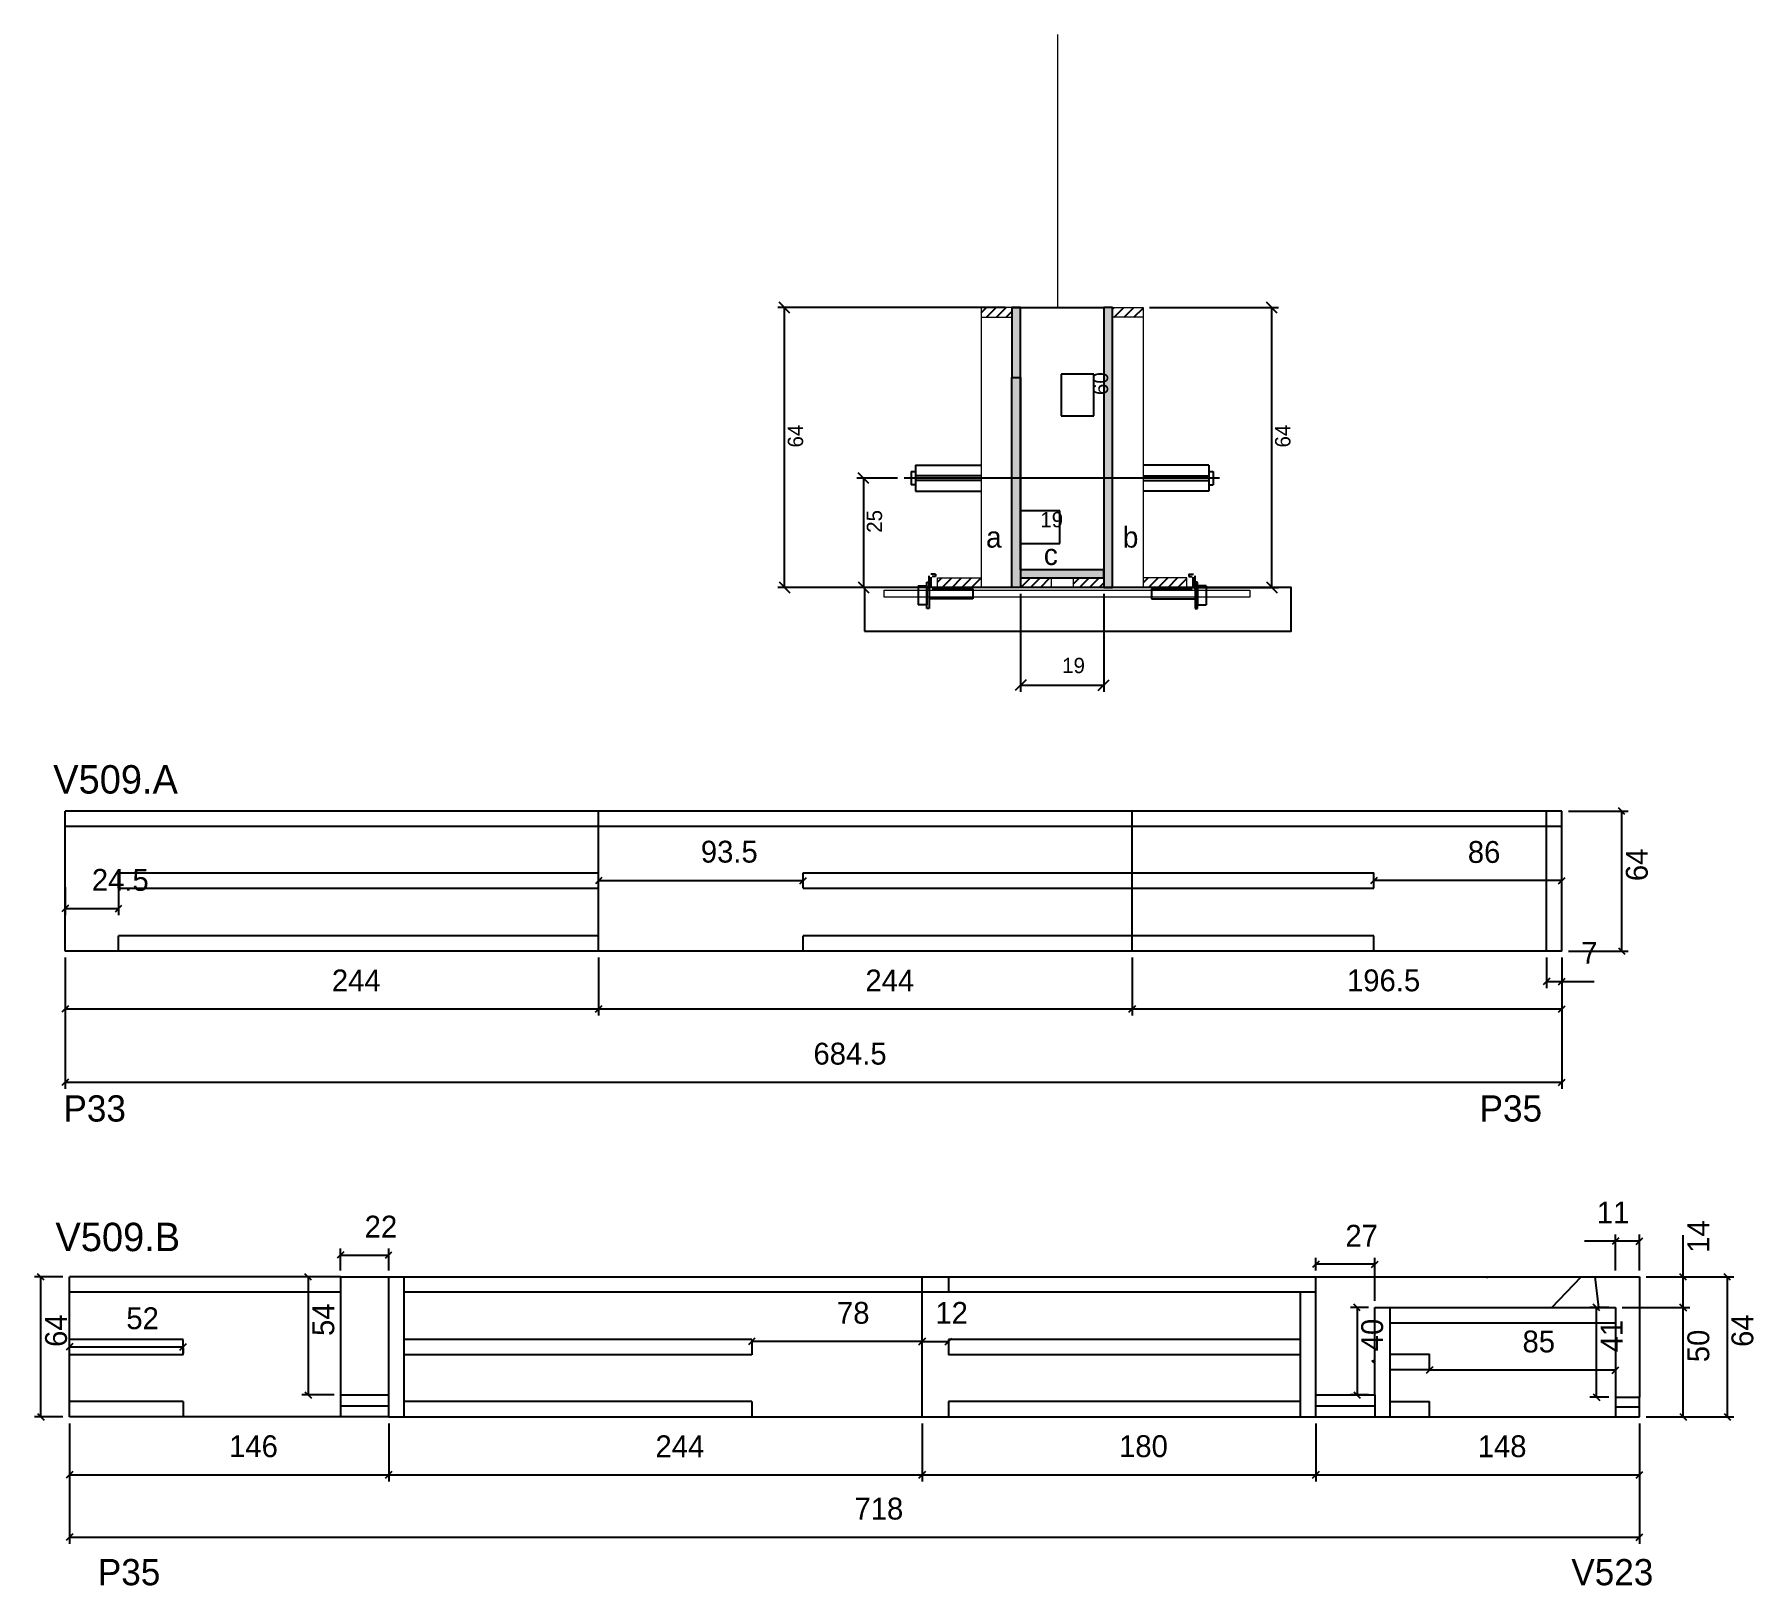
# Model space of a CAD drawing. Header units: metres. Extents: x 3615 to 4402, y 6362 to 7072.
import ezdxf

# ---------------------------------------------------------------- set-up
doc = ezdxf.new("R2010")
doc.units = ezdxf.units.M
for name, color, linetype in [('5', 7, 'Continuous'), ('barrote', 7, 'Continuous'), ('CONCRETO', 7, 'Continuous'), ('COTA', 7, 'Continuous'), ('Cota Seção (2x)', 7, 'Continuous'), ('detalhes', 7, 'Continuous'), ('Hachura', 7, 'Continuous'), ('Madeira', 7, 'Continuous'), ('Painéis', 7, 'Continuous'), ('presilha', 7, 'Continuous'), ('SARR_2.2x7', 7, 'Continuous'), ('SCO-___-LAJ', 7, 'Continuous'), ('TENSOR', 7, 'Continuous'), ('Texto Seção', 7, 'Continuous')]:
    doc.layers.add(name, color=color, linetype=linetype)

msp = doc.modelspace()

# ---------------------------------------------------------------- hatches: boundary and pattern name
at = {"layer": 'COTA'}
h = msp.add_hatch(dxfattribs=at)
h.set_pattern_fill('AR-CONC')
h.paths.add_polyline_path([(3777.53, 6449.54), (3777.53, 6503.54), (3755.53, 6503.54), (3755.53, 6449.54), (3777.53, 6449.54), (3777.53, 6449.54)])
h = msp.add_hatch(dxfattribs=at)
h.set_pattern_fill('AR-CONC')
h.paths.add_polyline_path([(4338.53, 6489.54), (4338.53, 6448.54), (4349.53, 6448.54), (4349.53, 6503.54), (4201.53, 6503.54), (4201.53, 6449.54), (4228.53, 6449.54), (4228.53, 6489.54), (4338.53, 6489.54)])
at = {"layer": 'Hachura'}
h = msp.add_hatch(dxfattribs=at)
h.set_pattern_fill('ANSI31')
h.paths.add_polyline_path([(4062.51, 6942.61), (4062.51, 6947.01), (4048.51, 6947.01), (4048.51, 6942.61), (4062.51, 6942.61)])
h = msp.add_hatch(color=7, dxfattribs=at)
h.dxf.hatch_style = 1
h.paths.add_polyline_path([(4062.51, 6947.01), (4066.51, 6947.01), (4066.51, 6819.01), (4062.51, 6819.01), (4062.51, 6947.01)])
h = msp.add_hatch(color=7, dxfattribs=at)
h.dxf.hatch_style = 1
h.paths.add_polyline_path([(4066.51, 6915.01), (4066.51, 6947.01), (4062.51, 6947.01), (4062.51, 6915.01), (4066.51, 6915.01)])
h = msp.add_hatch(color=7, dxfattribs=at)
h.dxf.hatch_style = 1
h.paths.add_polyline_path([(4108.51, 6947.01), (4104.51, 6947.01), (4104.51, 6819.01), (4108.51, 6819.01), (4108.51, 6947.01)])
h = msp.add_hatch(dxfattribs=at)
h.set_pattern_fill('ANSI31')
h.paths.add_polyline_path([(4108.51, 6942.61), (4108.51, 6947.01), (4122.51, 6947.01), (4122.51, 6942.61), (4108.51, 6942.61)])
h = msp.add_hatch(color=7, dxfattribs=at)
h.dxf.hatch_style = 1
h.paths.add_polyline_path([(4104.51, 6823.41), (4104.51, 6827.01), (4066.51, 6827.01), (4066.51, 6823.41), (4104.51, 6823.41)])
h = msp.add_hatch(dxfattribs=at)
h.set_pattern_fill('ANSI31')
h.paths.add_polyline_path([(4028.51, 6819.01), (4028.51, 6823.41), (4048.51, 6823.41), (4048.51, 6819.01), (4028.51, 6819.01)])
h = msp.add_hatch(dxfattribs=at)
h.set_pattern_fill('ANSI31')
h.paths.add_polyline_path([(4066.51, 6819.01), (4066.51, 6823.41), (4080.51, 6823.41), (4080.51, 6819.01), (4066.51, 6819.01)])
h = msp.add_hatch(dxfattribs=at)
h.set_pattern_fill('ANSI31')
h.paths.add_polyline_path([(4104.51, 6819.01), (4104.51, 6823.41), (4090.51, 6823.41), (4090.51, 6819.01), (4104.51, 6819.01)])
h = msp.add_hatch(dxfattribs=at)
h.set_pattern_fill('ANSI31')
h.paths.add_polyline_path([(4142.51, 6819.01), (4142.51, 6823.41), (4122.51, 6823.41), (4122.51, 6819.01), (4142.51, 6819.01)])

# ---------------------------------------------------------------- linework, layer by layer
at = {"color": 7, "lineweight": 25}
for p, q in [((4016.51, 6871.98), (4016.51, 6865.98)), ((4016.51, 6871.98), (4018.51, 6871.98)), ((4018.51, 6874.98), (4018.51, 6862.98)), ((4018.51, 6874.98), (4048.51, 6874.98)), ((4152.51, 6874.98), (4122.51, 6874.98)), ((4152.51, 6874.98), (4152.51, 6862.98)), ((4152.51, 6871.98), (4154.51, 6871.98)), ((4154.51, 6871.98), (4154.51, 6865.98)), ((4018.51, 6865.98), (4016.51, 6865.98)), ((4048.51, 6869.98), (4018.51, 6869.98)), ((4048.51, 6867.98), (4018.51, 6867.98)), ((4122.51, 6869.98), (4152.51, 6869.98)), ((4122.51, 6867.98), (4152.51, 6867.98)), ((4152.51, 6865.98), (4154.51, 6865.98)), ((4018.51, 6862.98), (4048.51, 6862.98)), ((4152.51, 6862.98), (4122.51, 6862.98))]:
    msp.add_line(p, q, dxfattribs=at)
at = {"layer": 'barrote', "color": 251, "lineweight": 25}
msp.add_lwpolyline([(3995.05, 6799.01), (4190.24, 6799.01), (4190.24, 6819.01), (3995.05, 6819.01)], close=True, dxfattribs=at)
at = {"layer": 'CONCRETO', "color": 251, "lineweight": 25}
msp.add_lwpolyline([(4062.51, 6947.01), (4062.51, 6947.01), (4104.51, 6947.01), (4104.51, 6919.01), (4104.51, 6919.01), (4104.51, 6827.01), (4066.51, 6827.01), (4066.51, 6947.01)], close=True, dxfattribs=at)
at = {"layer": 'COTA', "color": 4, "lineweight": 25}
for p, q in [((4059.51, 6947.01), (3955.53, 6947.01)), ((3958.53, 6819.01), (3958.53, 6947.01)), ((4125.51, 6947.01), (4184.38, 6947.01)), ((4181.38, 6819.01), (4181.38, 6947.01)), ((4010.2, 6868.98), (3991.65, 6868.98)), ((3994.65, 6868.98), (3994.65, 6819.01)), ((4029.91, 6819.01), (3955.53, 6819.01)), ((4010.2, 6819.01), (3991.65, 6819.01)), ((4141.11, 6819.01), (4184.38, 6819.01)), ((4066.51, 6816.01), (4066.51, 6771.28)), ((4104.51, 6816.01), (4104.51, 6771.28)), ((4066.51, 6774.28), (4104.51, 6774.28)), ((4317.02, 6716.64), (4344.38, 6716.64)), ((4341.38, 6652.64), (4341.38, 6716.64)), ((4317.02, 6652.64), (4344.38, 6652.64)), ((3629.52, 6649.64), (3629.52, 6589.56)), ((3629.52, 6649.64), (3629.52, 6623.1)), ((3873.52, 6649.64), (3873.52, 6623.1)), ((3873.52, 6649.64), (3873.52, 6623.1)), ((4117.52, 6649.64), (4117.52, 6623.1)), ((4117.52, 6649.64), (4117.52, 6623.1)), ((4307.02, 6649.64), (4307.02, 6635.73)), ((4314.02, 6649.64), (4314.02, 6623.1)), ((4314.02, 6649.64), (4314.02, 6589.56)), ((4314.02, 6649.64), (4314.02, 6635.73)), ((4307.02, 6638.73), (4314.02, 6638.73)), ((4314.02, 6638.73), (4328.75, 6638.73)), ((3873.52, 6626.1), (3629.52, 6626.1)), ((4117.52, 6626.1), (3873.52, 6626.1)), ((4314.02, 6626.1), (4117.52, 6626.1)), ((4314.02, 6592.56), (3629.52, 6592.56)), ((4338.53, 6519.96), (4324.45, 6519.96)), ((4338.53, 6506.54), (4338.53, 6522.96)), ((4349.53, 6519.96), (4338.53, 6519.96)), ((4349.53, 6506.54), (4349.53, 6522.96)), ((4369.53, 6503.54), (4369.53, 6522.66)), ((3755.53, 6506.54), (3755.53, 6516.57)), ((3755.53, 6513.57), (3777.53, 6513.57)), ((3777.53, 6506.54), (3777.53, 6516.57)), ((4201.53, 6506.54), (4201.53, 6512.32)), ((4228.53, 6492.54), (4228.53, 6512.32)), ((3628.53, 6503.54), (3615.49, 6503.54)), ((3618.49, 6439.54), (3618.49, 6503.54)), ((3752.53, 6503.54), (3737.73, 6503.54)), ((3740.73, 6503.54), (3740.73, 6449.54)), ((4228.53, 6509.32), (4201.53, 6509.32)), ((4352.53, 6503.54), (4372.53, 6503.54)), ((4352.53, 6503.54), (4392.67, 6503.54)), ((4369.53, 6489.54), (4369.53, 6503.54)), ((4389.67, 6503.54), (4389.67, 6439.54)), ((4225.53, 6489.54), (4217.36, 6489.54)), ((4220.36, 6489.54), (4220.36, 6449.54)), ((4335.53, 6489.54), (4326.86, 6489.54)), ((4329.86, 6448.54), (4329.86, 6489.54)), ((4341.53, 6489.54), (4372.53, 6489.54)), ((4341.53, 6489.54), (4372.53, 6489.54)), ((4369.53, 6439.54), (4369.53, 6489.54)), ((3631.53, 6471.54), (3683.53, 6471.54)), ((3683.53, 6471.04), (3683.53, 6468.54)), ((4021.53, 6474.04), (3943.53, 6474.04)), ((4021.53, 6474.04), (4033.53, 6474.04)), ((4253.53, 6462.68), (4253.53, 6463.89)), ((4338.53, 6460.89), (4253.53, 6460.89)), ((3752.53, 6449.54), (3737.73, 6449.54)), ((4225.53, 6449.54), (4217.36, 6449.54)), ((4335.53, 6448.54), (4326.86, 6448.54)), ((3628.53, 6439.54), (3615.49, 6439.54)), ((4352.53, 6439.54), (4372.53, 6439.54)), ((4352.53, 6439.54), (4392.67, 6439.54)), ((3631.53, 6436.54), (3631.53, 6410)), ((3631.53, 6436.54), (3631.53, 6381.46)), ((3777.53, 6436.54), (3777.53, 6410)), ((3777.53, 6436.54), (3777.53, 6410)), ((4021.53, 6436.54), (4021.53, 6410)), ((4021.53, 6436.54), (4021.53, 6410)), ((4201.53, 6436.54), (4201.53, 6410)), ((4201.53, 6436.54), (4201.53, 6410)), ((4349.53, 6436.54), (4349.53, 6410)), ((4349.53, 6436.54), (4349.53, 6381.46)), ((3631.53, 6413), (3777.53, 6413)), ((3777.53, 6413), (4021.53, 6413)), ((4021.53, 6413), (4201.53, 6413)), ((4201.53, 6413), (4349.53, 6413)), ((3631.53, 6384.46), (4349.53, 6384.46))]:
    msp.add_line(p, q, dxfattribs=at)
at = {"layer": 'COTA', "color": 0, "lineweight": 25}
for p, q in [((4342.88, 6715.14), (4339.88, 6718.14)), ((4339.88, 6654.14), (4342.88, 6651.14)), ((4308.52, 6640.23), (4305.52, 6637.23)), ((4312.52, 6637.23), (4315.52, 6640.23)), ((3631.02, 6627.6), (3628.02, 6624.6)), ((3875.02, 6627.6), (3872.02, 6624.6)), ((3872.02, 6624.6), (3875.02, 6627.6)), ((4119.02, 6627.6), (4116.02, 6624.6)), ((4116.02, 6624.6), (4119.02, 6627.6)), ((4312.52, 6624.6), (4315.52, 6627.6)), ((3631.02, 6594.06), (3628.02, 6591.06)), ((4312.52, 6591.06), (4315.52, 6594.06)), ((4340.03, 6521.46), (4337.03, 6518.46)), ((4348.03, 6518.46), (4351.03, 6521.46)), ((3757.03, 6515.07), (3754.03, 6512.07)), ((3776.03, 6512.07), (3779.03, 6515.07)), ((4203.03, 6510.82), (4200.03, 6507.82)), ((4227.03, 6507.82), (4230.03, 6510.82)), ((3619.99, 6502.04), (3616.99, 6505.04)), ((3742.23, 6502.04), (3739.23, 6505.04)), ((4371.03, 6502.04), (4368.03, 6505.04)), ((4391.17, 6502.04), (4388.17, 6505.04)), ((4221.86, 6488.04), (4218.86, 6491.04)), ((4331.36, 6488.04), (4328.36, 6491.04)), ((4371.03, 6488.04), (4368.03, 6491.04)), ((4368.03, 6491.04), (4371.03, 6488.04)), ((3633.03, 6473.04), (3630.03, 6470.04)), ((3682.03, 6470.04), (3685.03, 6473.04)), ((3945.03, 6475.54), (3942.03, 6472.54)), ((4023.03, 6475.54), (4020.03, 6472.54)), ((4020.03, 6472.54), (4023.03, 6475.54)), ((4032.03, 6472.54), (4035.03, 6475.54)), ((4255.03, 6462.39), (4252.03, 6459.39)), ((4337.03, 6459.39), (4340.03, 6462.39)), ((3739.23, 6451.04), (3742.23, 6448.04)), ((4218.86, 6451.04), (4221.86, 6448.04)), ((4328.36, 6450.04), (4331.36, 6447.04)), ((3616.99, 6441.04), (3619.99, 6438.04)), ((4368.03, 6441.04), (4371.03, 6438.04)), ((4388.17, 6441.04), (4391.17, 6438.04)), ((3633.03, 6414.5), (3630.03, 6411.5)), ((3776.03, 6411.5), (3779.03, 6414.5)), ((3779.03, 6414.5), (3776.03, 6411.5)), ((4020.03, 6411.5), (4023.03, 6414.5)), ((4023.03, 6414.5), (4020.03, 6411.5)), ((4203.03, 6414.5), (4200.03, 6411.5)), ((4200.03, 6411.5), (4203.03, 6414.5)), ((4348.03, 6411.5), (4351.03, 6414.5)), ((3633.03, 6385.96), (3630.03, 6382.96)), ((4348.03, 6382.96), (4351.03, 6385.96))]:
    msp.add_line(p, q, dxfattribs=at)
at = {"layer": 'COTA', "color": 241, "lineweight": 25}
for p, q in [((3755.53, 6503.54), (3777.53, 6503.54)), ((4201.53, 6503.54), (4349.53, 6503.54)), ((4349.53, 6503.54), (4349.53, 6448.54))]:
    msp.add_line(p, q, dxfattribs=at)
at = {"layer": 'COTA', "color": 0, "lineweight": 25}
for points in [[(3961.03, 6944.51), (3956.03, 6949.51)], [(4183.88, 6944.51), (4178.88, 6949.51)], [(3997.15, 6866.48), (3992.15, 6871.48)], [(3956.03, 6821.51), (3961.03, 6816.51)], [(3992.15, 6821.51), (3997.15, 6816.51)], [(4178.88, 6821.51), (4183.88, 6816.51)], [(4069.01, 6776.78), (4064.01, 6771.78)], [(4102.01, 6771.78), (4107.01, 6776.78)]]:
    msp.add_lwpolyline(points, dxfattribs=at)
at = {"layer": 'Cota Seção (2x)', "color": 180, "lineweight": 25}
for p, q in [((4100.01, 6916.51), (4085.01, 6916.51)), ((4085.01, 6916.51), (4085.01, 6897.51)), ((4100.01, 6897.51), (4100.01, 6916.51)), ((4085.01, 6897.51), (4100.01, 6897.51)), ((4084.51, 6854.01), (4066.51, 6854.01)), ((4066.51, 6854.01), (4066.51, 6839.01)), ((4084.51, 6839.01), (4084.51, 6854.01)), ((4066.51, 6839.01), (4084.51, 6839.01))]:
    msp.add_line(p, q, dxfattribs=at)
at = {"layer": 'Madeira', "color": 126, "lineweight": 18}
for points in [[(4062.51, 6942.61), (4062.51, 6947.01), (4048.51, 6947.01), (4048.51, 6942.61)], [(4062.51, 6947.01), (4048.51, 6947.01), (4048.51, 6819.01), (4062.51, 6819.01)], [(4108.51, 6942.61), (4108.51, 6947.01), (4122.51, 6947.01), (4122.51, 6942.61)], [(4108.51, 6947.01), (4122.51, 6947.01), (4122.51, 6819.01), (4108.51, 6819.01)], [(4028.51, 6819.01), (4028.51, 6823.41), (4048.51, 6823.41), (4048.51, 6819.01)], [(4066.51, 6819.01), (4066.51, 6823.41), (4080.51, 6823.41), (4080.51, 6819.01)], [(4104.51, 6819.01), (4104.51, 6823.41), (4090.51, 6823.41), (4090.51, 6819.01)], [(4142.51, 6819.01), (4142.51, 6823.41), (4122.51, 6823.41), (4122.51, 6819.01)]]:
    msp.add_lwpolyline(points, close=True, dxfattribs=at)
at = {"layer": 'Painéis', "color": 200, "lineweight": 25}
for p, q in [((4314.02, 6716.64), (3629.52, 6716.64)), ((3629.52, 6652.64), (3629.52, 6716.64)), ((3873.52, 6652.64), (3873.52, 6716.64)), ((4117.52, 6652.64), (4117.52, 6716.64)), ((4314.02, 6652.64), (4314.02, 6716.64)), ((4314.02, 6652.64), (3629.52, 6652.64)), ((3755.53, 6503.54), (3631.53, 6503.54)), ((3631.53, 6439.54), (3631.53, 6503.54)), ((3755.53, 6503.54), (3755.53, 6449.54)), ((3777.53, 6503.54), (4202.42, 6503.54)), ((3777.53, 6439.54), (3777.53, 6503.54)), ((4021.53, 6439.54), (4021.53, 6503.54)), ((4201.53, 6439.54), (4201.53, 6503.54)), ((4228.53, 6489.54), (4338.53, 6489.54)), ((4228.53, 6449.54), (4228.53, 6489.54)), ((4338.53, 6489.54), (4338.53, 6448.54)), ((3755.53, 6449.54), (3777.53, 6449.54)), ((4201.53, 6439.54), (4201.53, 6449.54)), ((4201.53, 6449.54), (4228.53, 6449.54)), ((4338.53, 6448.54), (4349.53, 6448.54)), ((4349.53, 6439.54), (4349.53, 6448.54)), ((3777.53, 6439.54), (3631.53, 6439.54)), ((3777.53, 6439.54), (4201.53, 6439.54)), ((4201.53, 6439.54), (4349.53, 6439.54))]:
    msp.add_line(p, q, dxfattribs=at)
at = {"layer": 'Painéis', "color": 0, "lineweight": 25}
for p, q in [((3875.02, 6686.35), (3872.02, 6683.35)), ((3965.52, 6683.35), (3968.52, 6686.35)), ((4229.52, 6686.35), (4226.52, 6683.35)), ((4312.52, 6683.35), (4315.52, 6686.35)), ((3631.02, 6673.59), (3628.02, 6670.59)), ((3652.52, 6670.59), (3655.52, 6673.59))]:
    msp.add_line(p, q, dxfattribs=at)
at = {"layer": 'Painéis', "color": 4, "lineweight": 25}
for p, q in [((3873.52, 6684.85), (3967.02, 6684.85)), ((4314.02, 6684.85), (4228.02, 6684.85)), ((3629.52, 6681.85), (3629.52, 6669.09)), ((3654.02, 6681.85), (3654.02, 6669.09)), ((3629.52, 6672.09), (3654.02, 6672.09))]:
    msp.add_line(p, q, dxfattribs=at)
at = {"layer": 'Painéis', "color": 200, "lineweight": 25}
for points in [[(4066.51, 6915.01), (4066.51, 6947.01), (4062.51, 6947.01), (4062.51, 6915.01)], [(4108.51, 6947.01), (4104.51, 6947.01), (4104.51, 6819.01), (4108.51, 6819.01)], [(4062.51, 6915.01), (4066.51, 6915.01), (4066.51, 6819.01), (4062.51, 6819.01)], [(4104.51, 6823.41), (4104.51, 6827.01), (4066.51, 6827.01), (4066.51, 6823.41)]]:
    msp.add_lwpolyline(points, close=True, dxfattribs=at)
at = {"layer": 'presilha', "color": 1, "lineweight": 25}
for p, q in [((4027.64, 6825.04), (4025.4, 6825.04)), ((4027.64, 6825.04), (4027.64, 6824.04)), ((4143.38, 6825.04), (4143.38, 6824.04)), ((4143.38, 6825.04), (4145.62, 6825.04)), ((4019.64, 6819.71), (4023.64, 6819.71)), ((4019.64, 6819.71), (4019.64, 6811.04)), ((4023.64, 6821.37), (4024.64, 6821.37)), ((4023.64, 6809.37), (4023.64, 6821.37)), ((4023.64, 6819.71), (4023.64, 6811.04)), ((4024.64, 6818.13), (4024.64, 6824.28)), ((4024.64, 6821.37), (4024.64, 6809.37)), ((4025.64, 6818.75), (4025.64, 6823.66)), ((4027.64, 6824.04), (4026.02, 6824.04)), ((4044.64, 6818.37), (4026.02, 6818.37)), ((4044.64, 6818.37), (4044.64, 6813.77)), ((4126.37, 6818.37), (4126.37, 6813.77)), ((4126.37, 6818.37), (4144.99, 6818.37)), ((4143.38, 6824.04), (4145, 6824.04)), ((4145.37, 6818.75), (4145.38, 6823.66)), ((4146.37, 6818.13), (4146.38, 6824.28)), ((4147.38, 6821.37), (4146.38, 6821.37)), ((4146.38, 6821.37), (4146.38, 6809.37)), ((4147.38, 6809.37), (4147.38, 6821.37)), ((4151.38, 6819.71), (4147.38, 6819.71)), ((4147.38, 6819.71), (4147.38, 6811.04)), ((4151.38, 6819.71), (4151.38, 6811.04)), ((4023.64, 6811.04), (4019.64, 6811.04)), ((4024.64, 6809.37), (4023.64, 6809.37)), ((4044.64, 6813.77), (4024.64, 6813.77)), ((4126.37, 6813.77), (4146.38, 6813.77)), ((4146.38, 6809.37), (4147.38, 6809.37)), ((4147.38, 6811.04), (4151.38, 6811.04))]:
    msp.add_line(p, q, dxfattribs=at)
at = {"layer": 'SARR_2.2x7', "color": 40, "lineweight": 25}
for p, q in [((4307.02, 6652.63), (4307.02, 6716.64)), ((3873.52, 6709.64), (3629.52, 6709.64)), ((4117.52, 6709.64), (3873.52, 6709.64)), ((4314.02, 6709.64), (4117.52, 6709.64)), ((3654.02, 6688.35), (3873.52, 6688.35)), ((3654.02, 6681.35), (3654.02, 6688.35)), ((3967.02, 6688.35), (4117.52, 6688.35)), ((3967.02, 6681.35), (3967.02, 6688.35)), ((4117.52, 6688.35), (4228.02, 6688.35)), ((4228.02, 6681.35), (4228.02, 6688.35)), ((3654.02, 6681.35), (3873.52, 6681.35)), ((3967.02, 6681.35), (4117.52, 6681.35)), ((4117.52, 6681.35), (4228.02, 6681.35)), ((3873.52, 6659.64), (3654.02, 6659.64)), ((3654.02, 6652.64), (3654.02, 6659.64)), ((4117.52, 6659.64), (3967.02, 6659.64)), ((3967.02, 6652.64), (3967.02, 6659.64)), ((4228.02, 6659.64), (4117.52, 6659.64)), ((4228.02, 6652.64), (4228.02, 6659.64)), ((3784.53, 6439.54), (3784.53, 6503.54)), ((4033.53, 6503.54), (4033.53, 6496.54)), ((3755.53, 6496.54), (3631.53, 6496.54)), ((4021.53, 6496.54), (3784.53, 6496.54)), ((4201.53, 6496.54), (4021.53, 6496.54)), ((4194.53, 6439.54), (4194.53, 6496.54)), ((4235.53, 6439.54), (4235.53, 6489.54)), ((4235.53, 6482.54), (4338.53, 6482.54)), ((3683.53, 6474.91), (3631.53, 6474.91)), ((3683.53, 6467.91), (3683.53, 6474.91)), ((3943.53, 6474.91), (3784.53, 6474.91)), ((3943.53, 6474.91), (3943.53, 6467.91)), ((4033.53, 6474.91), (4033.53, 6467.91)), ((4194.53, 6474.91), (4033.53, 6474.91)), ((3683.53, 6467.91), (3631.53, 6467.91)), ((3943.53, 6467.91), (3784.53, 6467.91)), ((4194.53, 6467.91), (4033.53, 6467.91)), ((4235.53, 6468.25), (4253.53, 6468.25)), ((4253.53, 6461.25), (4253.53, 6468.25)), ((4235.53, 6461.25), (4253.53, 6461.25)), ((3755.53, 6449.54), (3755.53, 6439.54)), ((4228.53, 6449.54), (4228.53, 6439.54)), ((4338.53, 6448.54), (4338.53, 6439.54)), ((3683.53, 6446.54), (3631.53, 6446.54)), ((3683.53, 6446.54), (3683.53, 6439.54)), ((3755.53, 6444.54), (3777.53, 6444.54)), ((3943.53, 6446.54), (3784.53, 6446.54)), ((3943.53, 6446.54), (3943.53, 6439.54)), ((4033.53, 6446.54), (4033.53, 6439.54)), ((4194.53, 6446.54), (4033.53, 6446.54)), ((4201.53, 6444.54), (4228.53, 6444.54)), ((4235.53, 6446.54), (4253.53, 6446.54)), ((4253.53, 6439.54), (4253.53, 6446.54)), ((4349.53, 6444.04), (4338.53, 6444.04))]:
    msp.add_line(p, q, dxfattribs=at)
at = {"layer": 'SCO-___-LAJ', "color": 1, "lineweight": 0}
msp.add_lwpolyline([(4004.05, 6817.67), (4171.36, 6817.67), (4171.36, 6814.47), (4004.05, 6814.47)], close=True, dxfattribs=at)
at = {"layer": 'TENSOR', "color": 3, "lineweight": 25}
msp.add_line((4157.51, 6868.98), (4013.2, 6868.98), dxfattribs=at)
at = {"layer": 'Texto Seção', "color": 252, "lineweight": 15}
msp.add_line((4083.51, 6947.01), (4083.51, 7072.01), dxfattribs=at)

# ---------------------------------------------------------------- texts
at = {"layer": '5', "color": 5, "lineweight": 25}
for s, p in [('P33', (3628.8, 6574.63)), ('P35', (4276.41, 6574.63)), ('P35', (3644.53, 6362.49)), ('V523', (4318.36, 6362.49))]:
    msp.add_text(s, height=12, rotation=0.00004, dxfattribs=at).set_placement(p)
at = {"layer": 'COTA', "color": 1, "lineweight": 25}
for s, p in [('64', (3967.03, 6883.01)), ('64', (4189.88, 6883.01)), ('25', (4003.15, 6843.99))]:
    msp.add_text(s, height=7, rotation=90, dxfattribs=at).set_placement(p)
msp.add_text('19', height=7, dxfattribs=at).set_placement((4085.51, 6779.78))
at = {"layer": 'COTA', "color": 240, "lineweight": 25}
for s, p in [('64', (4353.28, 6684.64)), ('14', (4381.46, 6514.6)), ('54', (3752.62, 6476.54)), ('64', (3630.39, 6471.54)), ('40', (4232.26, 6469.54)), ('41', (4341.78, 6469.04)), ('50', (4381.42, 6464.54)), ('64', (4401.57, 6471.54))]:
    msp.add_text(s, height=10, rotation=90, dxfattribs=at).set_placement(p)
for s, p in [('7', (4322.89, 6646.8)), ('244', (3751.52, 6634.17)), ('244', (3995.52, 6634.17)), ('196.5', (4215.77, 6634.23)), ('684.5', (3971.77, 6600.69)), ('11', (4329.99, 6528.02)), ('22', (3766.53, 6521.57)), ('27', (4215.03, 6517.39)), ('52', (3657.53, 6479.65)), ('78', (3982.53, 6482.13)), ('12', (4027.53, 6482.1)), ('85', (4296.03, 6469.02)), ('146', (3704.53, 6421.1)), ('244', (3899.53, 6421.07)), ('180', (4111.53, 6421.12)), ('148', (4275.53, 6421.09)), ('718', (3990.53, 6392.55))]:
    msp.add_text(s, height=10, dxfattribs=at).set_placement(p)
at = {"layer": 'Cota Seção (2x)', "color": 1, "lineweight": 25}
msp.add_text('60', height=7, rotation=90, dxfattribs=at).set_placement((4106.51, 6907.01))
msp.add_text('19', height=7, dxfattribs=at).set_placement((4075.51, 6846.51))
at = {"layer": 'detalhes', "color": 4, "lineweight": 25}
for s, p in [('a', (4050.68, 6837.21)), ('b', (4113.22, 6837.2)), ('c', (4077.11, 6829.24))]:
    msp.add_text(s, height=9.6, dxfattribs=at).set_placement(p)
at = {"layer": 'Painéis', "color": 240, "lineweight": 25}
for s, p in [('93.5', (3920.27, 6693.1)), ('86', (4271.02, 6692.97)), ('24.5', (3641.77, 6680.2))]:
    msp.add_text(s, height=10, dxfattribs=at).set_placement(p)
at = {"layer": 'Texto Seção', "color": 7, "lineweight": 15}
for s, p in [('V509.A', (3624.11, 6724.68)), ('V509.B', (3625.12, 6515.34))]:
    msp.add_text(s, height=13, dxfattribs=at).set_placement(p)

doc.saveas('drawing.dxf')
